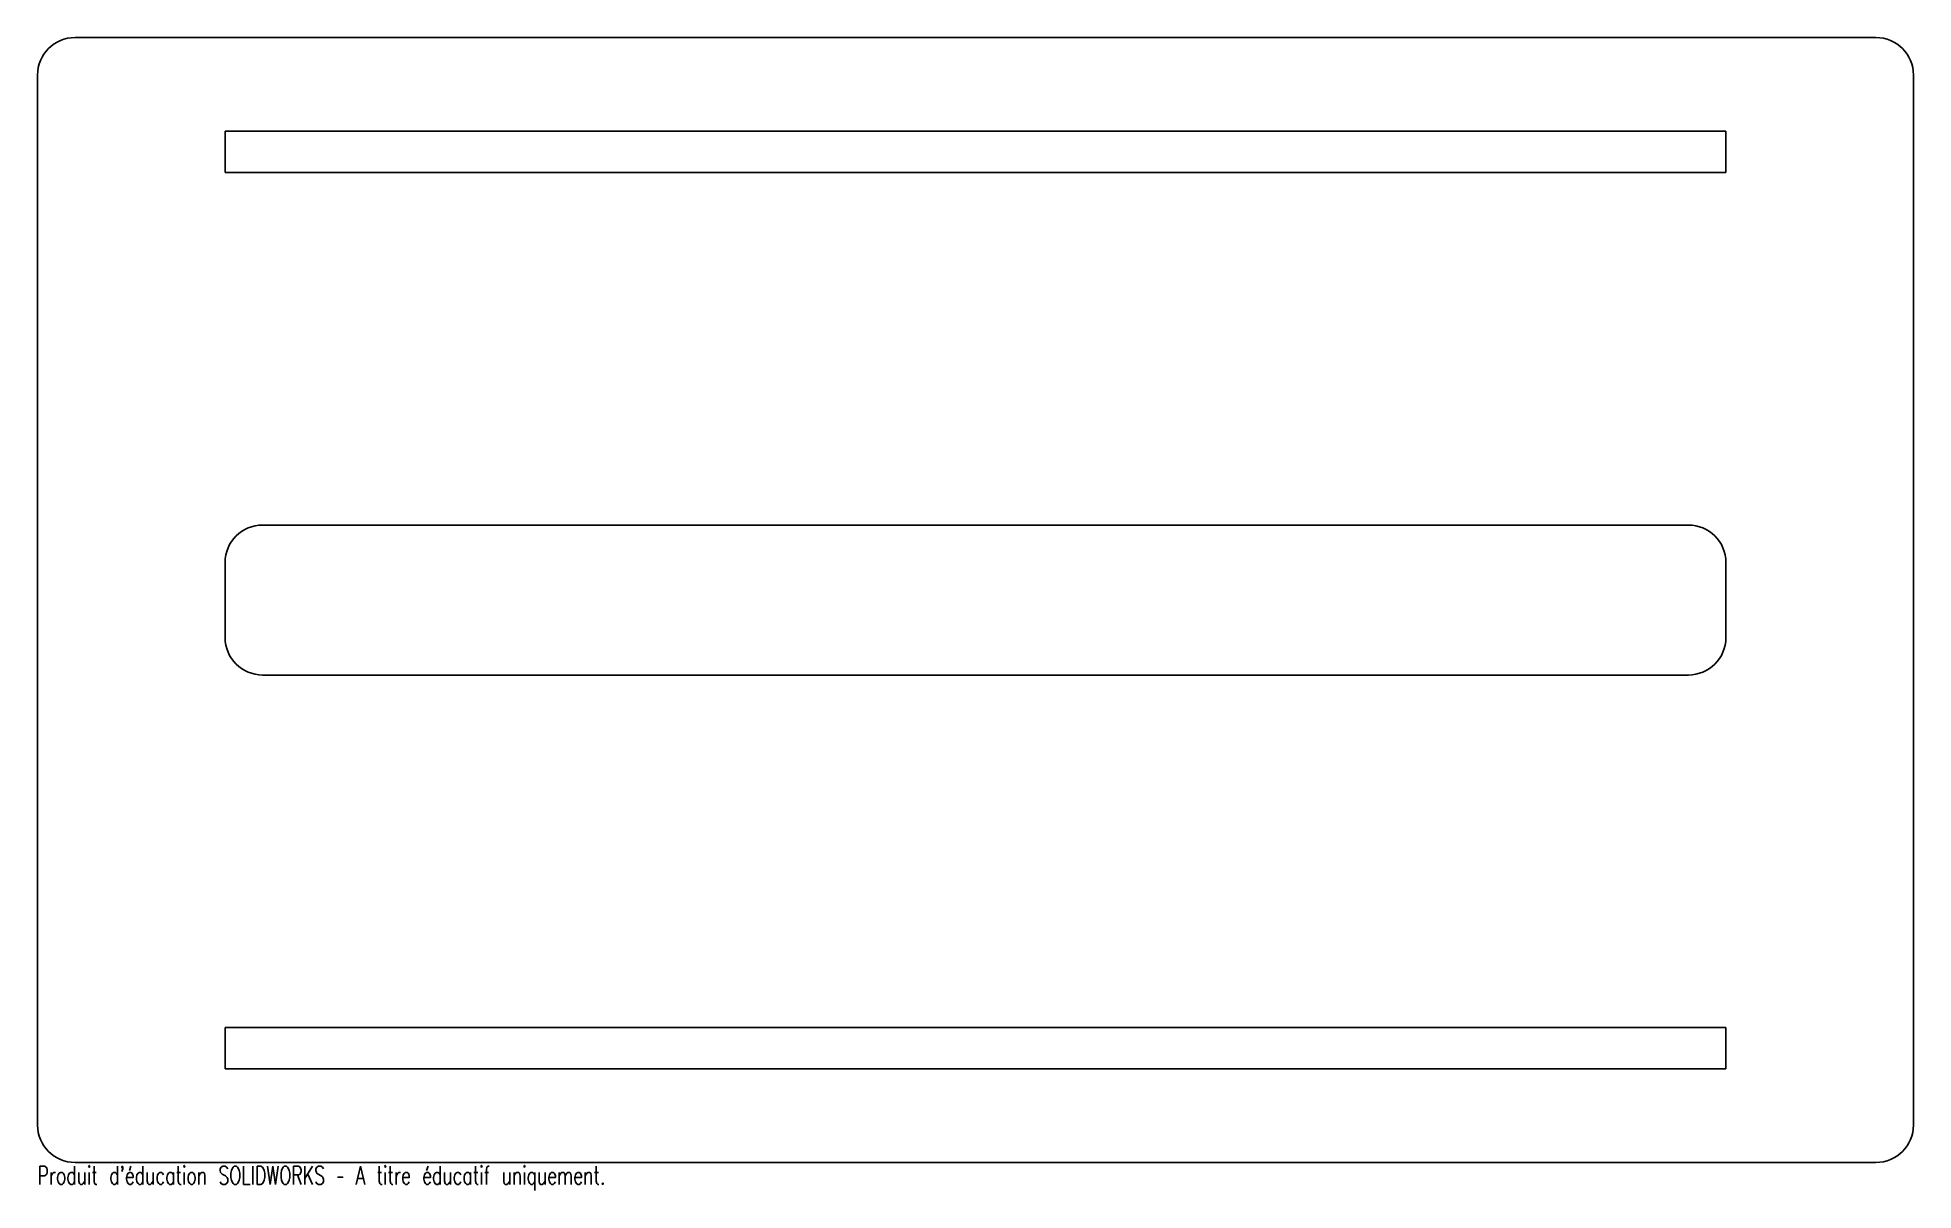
# Model space of a CAD drawing. Header units: millimetres. Extents: x -500 to 0, y -307 to 0.
import ezdxf

# ---------------------------------------------------------------- set-up
doc = ezdxf.new("R2010")
doc.units = ezdxf.units.MM
doc.styles.add('SLDTEXTSTYLE0', font='TXT', dxfattribs={"width": 0.7, "bigfont": 'bigfont'})

msp = doc.modelspace()

# ---------------------------------------------------------------- linework, layer by layer
at = {"color": 7, "linetype": 'Continuous', "lineweight": 25}
for p, q in [((-10, 0), (-490, 0)), ((-500, -10), (-500, -290)), ((0, -290), (0, -10)), ((-450, -36), (-450, -25)), ((-450, -25), (-50, -25)), ((-50, -36), (-50, -25)), ((-50, -36), (-450, -36)), ((-60, -130), (-440, -130)), ((-450, -140), (-450, -160)), ((-50, -160), (-50, -140)), ((-440, -170), (-60, -170)), ((-450, -275), (-450, -264)), ((-450, -264), (-50, -264)), ((-50, -264), (-50, -275)), ((-50, -275), (-450, -275)), ((-490, -300), (-10, -300))]:
    msp.add_line(p, q, dxfattribs=at)
for centre, start, end in [((-490, -10), 90, 180), ((-10, -10), 0, 90), ((-440, -140), 90, 180), ((-60, -140), 0, 90), ((-440, -160), 180, 270), ((-60, -160), 270, 0), ((-490, -290), 180, 270), ((-10, -290), 270, 0)]:
    msp.add_arc(centre, 10, start, end, dxfattribs=at)

# ---------------------------------------------------------------- texts
at = {"color": 7, "linetype": 'Continuous', "insert": (-500, -301.02), "char_height": 4.8336, "attachment_point": 1, "style": 'SLDTEXTSTYLE0'}
msp.add_mtext("Produit d'éducation SOLIDWORKS – A titre éducatif uniquement.", dxfattribs=at)

doc.saveas('drawing.dxf')
